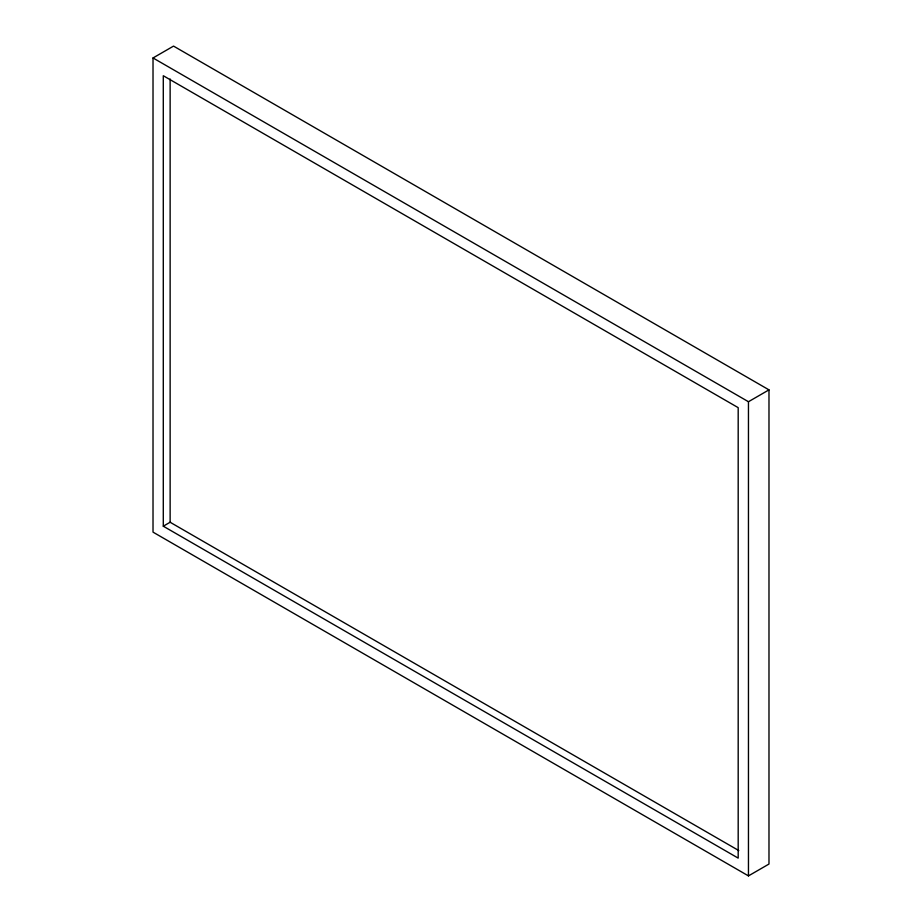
<?xml version="1.0" encoding="UTF-8"?>
<svg xmlns="http://www.w3.org/2000/svg" width="922" height="922" viewBox="0 0 922 922"><rect width="100%" height="100%" fill="white"/><g stroke="black" fill="none" stroke-linecap="round" stroke-linejoin="round"><path stroke-width="1.38" d="M153.017 57.959L173.543 46.1L768.983 389.868L768.983 864.041L748.457 875.9L153.017 532.132L153.017 57.959L748.457 401.727L768.983 389.868M163.286 526.197L738.188 858.117L738.188 407.651L163.286 75.731L163.286 526.197L170.524 522.013M738.799 850.568L170.132 522.255L170.132 78.981M748.457 401.727L748.457 875.9"/></g></svg>
